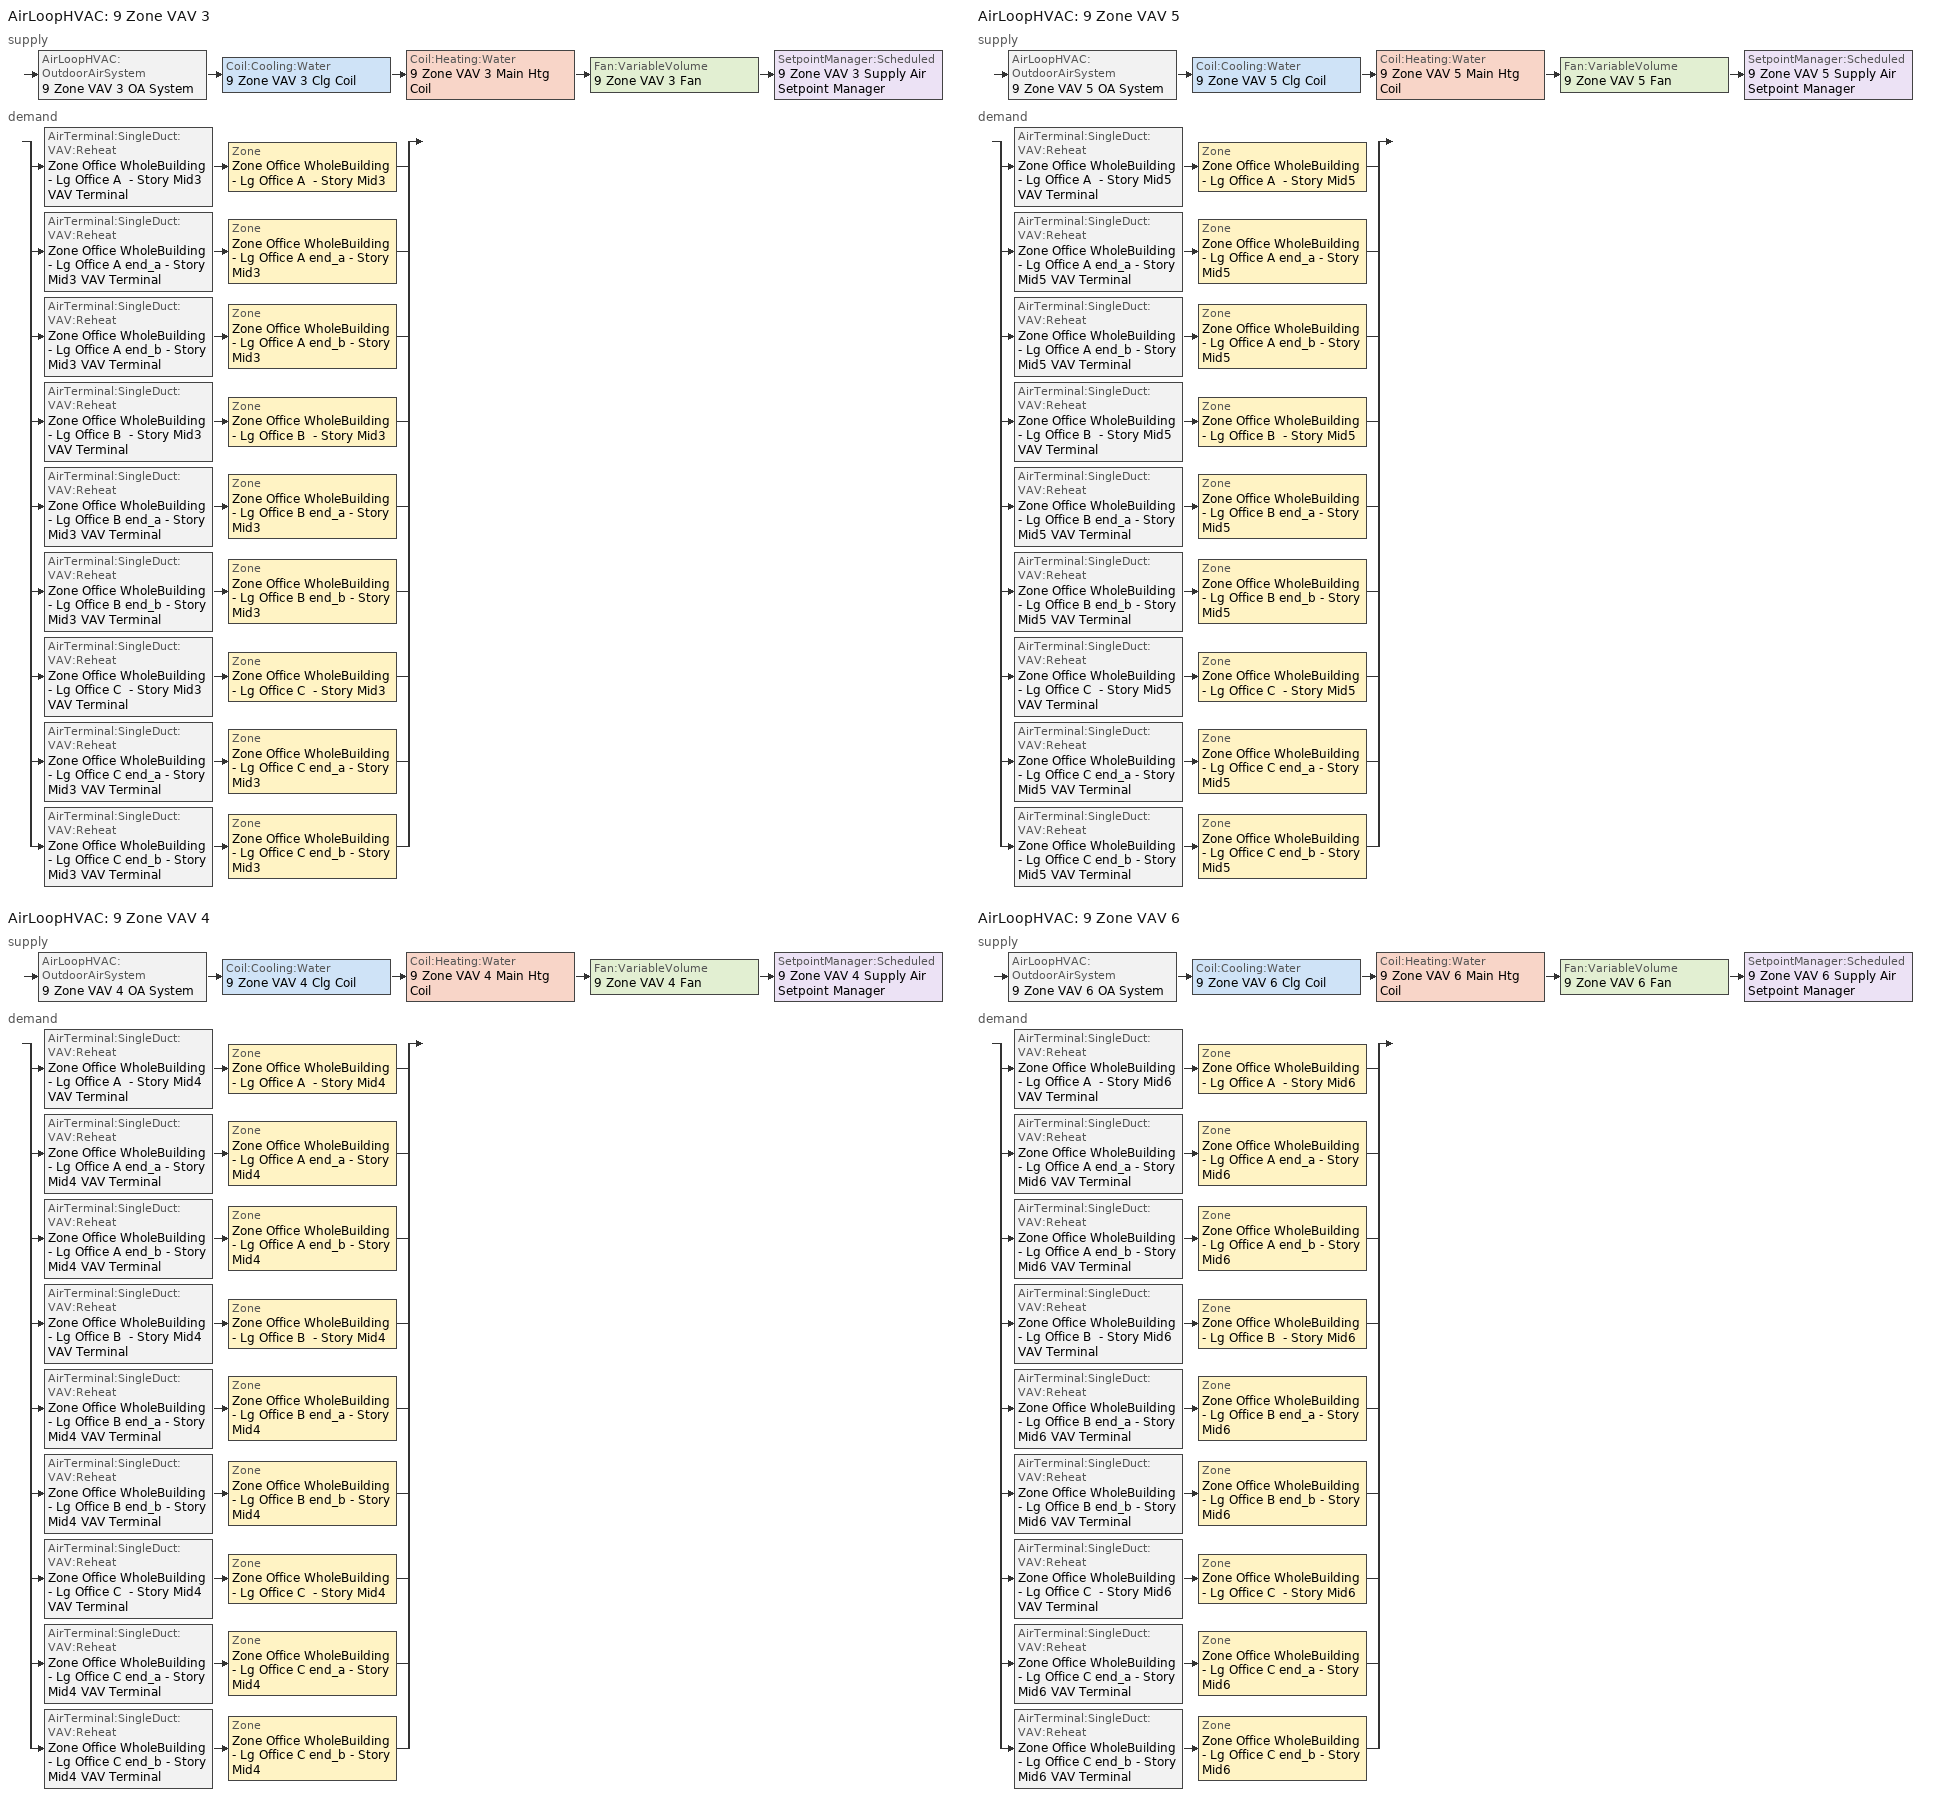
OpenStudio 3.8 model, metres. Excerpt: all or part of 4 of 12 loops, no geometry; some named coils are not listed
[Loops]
AirLoopHVAC '9 Zone VAV 3'
 supply: AirLoopHVAC:OutdoorAirSystem '9 Zone VAV 3 OA System' > Coil:Cooling:Water '9 Zone VAV 3 Clg Coil' > Coil:Heating:Water '9 Zone VAV 3 Main Htg Coil' > Fan:VariableVolume '9 Zone VAV 3 Fan' > SetpointManager:Scheduled '9 Zone VAV 3 Supply Air Setpoint Manager'
 demand: split
  | AirTerminal:SingleDuct:VAV:Reheat 'Zone Office WholeBuilding - Lg Office A  - Story Mid3 VAV Terminal' > Zone 'Zone Office WholeBuilding - Lg Office A  - Story Mid3'
  | AirTerminal:SingleDuct:VAV:Reheat 'Zone Office WholeBuilding - Lg Office A end_a - Story Mid3 VAV Terminal' > Zone 'Zone Office WholeBuilding - Lg Office A end_a - Story Mid3'
  | AirTerminal:SingleDuct:VAV:Reheat 'Zone Office WholeBuilding - Lg Office A end_b - Story Mid3 VAV Terminal' > Zone 'Zone Office WholeBuilding - Lg Office A end_b - Story Mid3'
  | AirTerminal:SingleDuct:VAV:Reheat 'Zone Office WholeBuilding - Lg Office B  - Story Mid3 VAV Terminal' > Zone 'Zone Office WholeBuilding - Lg Office B  - Story Mid3'
  | AirTerminal:SingleDuct:VAV:Reheat 'Zone Office WholeBuilding - Lg Office B end_a - Story Mid3 VAV Terminal' > Zone 'Zone Office WholeBuilding - Lg Office B end_a - Story Mid3'
  | AirTerminal:SingleDuct:VAV:Reheat 'Zone Office WholeBuilding - Lg Office B end_b - Story Mid3 VAV Terminal' > Zone 'Zone Office WholeBuilding - Lg Office B end_b - Story Mid3'
  | AirTerminal:SingleDuct:VAV:Reheat 'Zone Office WholeBuilding - Lg Office C  - Story Mid3 VAV Terminal' > Zone 'Zone Office WholeBuilding - Lg Office C  - Story Mid3'
  | AirTerminal:SingleDuct:VAV:Reheat 'Zone Office WholeBuilding - Lg Office C end_a - Story Mid3 VAV Terminal' > Zone 'Zone Office WholeBuilding - Lg Office C end_a - Story Mid3'
  | AirTerminal:SingleDuct:VAV:Reheat 'Zone Office WholeBuilding - Lg Office C end_b - Story Mid3 VAV Terminal' > Zone 'Zone Office WholeBuilding - Lg Office C end_b - Story Mid3'
AirLoopHVAC '9 Zone VAV 4'
 supply: AirLoopHVAC:OutdoorAirSystem '9 Zone VAV 4 OA System' > Coil:Cooling:Water '9 Zone VAV 4 Clg Coil' > Coil:Heating:Water '9 Zone VAV 4 Main Htg Coil' > Fan:VariableVolume '9 Zone VAV 4 Fan' > SetpointManager:Scheduled '9 Zone VAV 4 Supply Air Setpoint Manager'
 demand: split
  | AirTerminal:SingleDuct:VAV:Reheat 'Zone Office WholeBuilding - Lg Office A  - Story Mid4 VAV Terminal' > Zone 'Zone Office WholeBuilding - Lg Office A  - Story Mid4'
  | AirTerminal:SingleDuct:VAV:Reheat 'Zone Office WholeBuilding - Lg Office A end_a - Story Mid4 VAV Terminal' > Zone 'Zone Office WholeBuilding - Lg Office A end_a - Story Mid4'
  | AirTerminal:SingleDuct:VAV:Reheat 'Zone Office WholeBuilding - Lg Office A end_b - Story Mid4 VAV Terminal' > Zone 'Zone Office WholeBuilding - Lg Office A end_b - Story Mid4'
  | AirTerminal:SingleDuct:VAV:Reheat 'Zone Office WholeBuilding - Lg Office B  - Story Mid4 VAV Terminal' > Zone 'Zone Office WholeBuilding - Lg Office B  - Story Mid4'
  | AirTerminal:SingleDuct:VAV:Reheat 'Zone Office WholeBuilding - Lg Office B end_a - Story Mid4 VAV Terminal' > Zone 'Zone Office WholeBuilding - Lg Office B end_a - Story Mid4'
  | AirTerminal:SingleDuct:VAV:Reheat 'Zone Office WholeBuilding - Lg Office B end_b - Story Mid4 VAV Terminal' > Zone 'Zone Office WholeBuilding - Lg Office B end_b - Story Mid4'
  | AirTerminal:SingleDuct:VAV:Reheat 'Zone Office WholeBuilding - Lg Office C  - Story Mid4 VAV Terminal' > Zone 'Zone Office WholeBuilding - Lg Office C  - Story Mid4'
  | AirTerminal:SingleDuct:VAV:Reheat 'Zone Office WholeBuilding - Lg Office C end_a - Story Mid4 VAV Terminal' > Zone 'Zone Office WholeBuilding - Lg Office C end_a - Story Mid4'
  | AirTerminal:SingleDuct:VAV:Reheat 'Zone Office WholeBuilding - Lg Office C end_b - Story Mid4 VAV Terminal' > Zone 'Zone Office WholeBuilding - Lg Office C end_b - Story Mid4'
AirLoopHVAC '9 Zone VAV 5'
 supply: AirLoopHVAC:OutdoorAirSystem '9 Zone VAV 5 OA System' > Coil:Cooling:Water '9 Zone VAV 5 Clg Coil' > Coil:Heating:Water '9 Zone VAV 5 Main Htg Coil' > Fan:VariableVolume '9 Zone VAV 5 Fan' > SetpointManager:Scheduled '9 Zone VAV 5 Supply Air Setpoint Manager'
 demand: split
  | AirTerminal:SingleDuct:VAV:Reheat 'Zone Office WholeBuilding - Lg Office A  - Story Mid5 VAV Terminal' > Zone 'Zone Office WholeBuilding - Lg Office A  - Story Mid5'
  | AirTerminal:SingleDuct:VAV:Reheat 'Zone Office WholeBuilding - Lg Office A end_a - Story Mid5 VAV Terminal' > Zone 'Zone Office WholeBuilding - Lg Office A end_a - Story Mid5'
  | AirTerminal:SingleDuct:VAV:Reheat 'Zone Office WholeBuilding - Lg Office A end_b - Story Mid5 VAV Terminal' > Zone 'Zone Office WholeBuilding - Lg Office A end_b - Story Mid5'
  | AirTerminal:SingleDuct:VAV:Reheat 'Zone Office WholeBuilding - Lg Office B  - Story Mid5 VAV Terminal' > Zone 'Zone Office WholeBuilding - Lg Office B  - Story Mid5'
  | AirTerminal:SingleDuct:VAV:Reheat 'Zone Office WholeBuilding - Lg Office B end_a - Story Mid5 VAV Terminal' > Zone 'Zone Office WholeBuilding - Lg Office B end_a - Story Mid5'
  | AirTerminal:SingleDuct:VAV:Reheat 'Zone Office WholeBuilding - Lg Office B end_b - Story Mid5 VAV Terminal' > Zone 'Zone Office WholeBuilding - Lg Office B end_b - Story Mid5'
  | AirTerminal:SingleDuct:VAV:Reheat 'Zone Office WholeBuilding - Lg Office C  - Story Mid5 VAV Terminal' > Zone 'Zone Office WholeBuilding - Lg Office C  - Story Mid5'
  | AirTerminal:SingleDuct:VAV:Reheat 'Zone Office WholeBuilding - Lg Office C end_a - Story Mid5 VAV Terminal' > Zone 'Zone Office WholeBuilding - Lg Office C end_a - Story Mid5'
  | AirTerminal:SingleDuct:VAV:Reheat 'Zone Office WholeBuilding - Lg Office C end_b - Story Mid5 VAV Terminal' > Zone 'Zone Office WholeBuilding - Lg Office C end_b - Story Mid5'
AirLoopHVAC '9 Zone VAV 6'
 supply: AirLoopHVAC:OutdoorAirSystem '9 Zone VAV 6 OA System' > Coil:Cooling:Water '9 Zone VAV 6 Clg Coil' > Coil:Heating:Water '9 Zone VAV 6 Main Htg Coil' > Fan:VariableVolume '9 Zone VAV 6 Fan' > SetpointManager:Scheduled '9 Zone VAV 6 Supply Air Setpoint Manager'
 demand: split
  | AirTerminal:SingleDuct:VAV:Reheat 'Zone Office WholeBuilding - Lg Office A  - Story Mid6 VAV Terminal' > Zone 'Zone Office WholeBuilding - Lg Office A  - Story Mid6'
  | AirTerminal:SingleDuct:VAV:Reheat 'Zone Office WholeBuilding - Lg Office A end_a - Story Mid6 VAV Terminal' > Zone 'Zone Office WholeBuilding - Lg Office A end_a - Story Mid6'
  | AirTerminal:SingleDuct:VAV:Reheat 'Zone Office WholeBuilding - Lg Office A end_b - Story Mid6 VAV Terminal' > Zone 'Zone Office WholeBuilding - Lg Office A end_b - Story Mid6'
  | AirTerminal:SingleDuct:VAV:Reheat 'Zone Office WholeBuilding - Lg Office B  - Story Mid6 VAV Terminal' > Zone 'Zone Office WholeBuilding - Lg Office B  - Story Mid6'
  | AirTerminal:SingleDuct:VAV:Reheat 'Zone Office WholeBuilding - Lg Office B end_a - Story Mid6 VAV Terminal' > Zone 'Zone Office WholeBuilding - Lg Office B end_a - Story Mid6'
  | AirTerminal:SingleDuct:VAV:Reheat 'Zone Office WholeBuilding - Lg Office B end_b - Story Mid6 VAV Terminal' > Zone 'Zone Office WholeBuilding - Lg Office B end_b - Story Mid6'
  | AirTerminal:SingleDuct:VAV:Reheat 'Zone Office WholeBuilding - Lg Office C  - Story Mid6 VAV Terminal' > Zone 'Zone Office WholeBuilding - Lg Office C  - Story Mid6'
  | AirTerminal:SingleDuct:VAV:Reheat 'Zone Office WholeBuilding - Lg Office C end_a - Story Mid6 VAV Terminal' > Zone 'Zone Office WholeBuilding - Lg Office C end_a - Story Mid6'
  | AirTerminal:SingleDuct:VAV:Reheat 'Zone Office WholeBuilding - Lg Office C end_b - Story Mid6 VAV Terminal' > Zone 'Zone Office WholeBuilding - Lg Office C end_b - Story Mid6'
[Sizing:Zone] Zone Cooling Design Supply Air Temperature Input Method=SupplyAirTemperature; Zone Cooling Design Supply Air Temperature {C}=12.7778; Zone Cooling Design Supply Air Temperature Difference {deltaC}=11.11; Zone Heating Design Supply Air Temperature Input Method=SupplyAirTemperature; Zone Heating Design Supply Air Temperature {C}=40; Zone Heating Design Supply Air Temperature Difference {deltaC}=11.11; Zone Cooling Design Supply Air Humidity Ratio {kg-H2O/kg-air}=0.0085; Zone Heating Design Supply Air Humidity Ratio {kg-H2O/kg-air}=0.008; Cooling Design Air Flow Method=DesignDayWithLimit; Heating Design Air Flow Method=DesignDay; Account for Dedicated Outdoor Air System=No; Dedicated Outdoor Air System Control Strategy=NeutralSupplyAir; Dedicated Outdoor Air Low Setpoint Temperature for Design {C}=autosize; Dedicated Outdoor Air High Setpoint Temperature for Design {C}=autosize; Zone Load Sizing Method=Sensible Load Only No Latent Load; Zone Latent Cooling Design Supply Air Humidity Ratio Input Method=HumidityRatioDifference; Zone Cooling Design Supply Air Humidity Ratio Difference {kgWater/kgDryAir}=0.005; Zone Latent Heating Design Supply Air Humidity Ratio Input Method=HumidityRatioDifference; Zone Humidification Design Supply Air Humidity Ratio Difference {kgWater/kgDryAir}=0.005
Zone Office WholeBuilding - Lg Office A end_a - Story Mid3; Zone Office WholeBuilding - Lg Office B end_a - Story Mid3; Zone Office WholeBuilding - Lg Office C end_a - Story Mid3; Zone Office WholeBuilding - Lg Office A  - Story Mid3; Zone Office WholeBuilding - Lg Office B  - Story Mid3; Zone Office WholeBuilding - Lg Office C  - Story Mid3; Zone Office WholeBuilding - Lg Office A end_b - Story Mid3; Zone Office WholeBuilding - Lg Office B end_b - Story Mid3; Zone Office WholeBuilding - Lg Office C end_b - Story Mid3; Zone Office WholeBuilding - Lg Office A end_a - Story Mid4; Zone Office WholeBuilding - Lg Office B end_a - Story Mid4; Zone Office WholeBuilding - Lg Office C end_a - Story Mid4; Zone Office WholeBuilding - Lg Office A  - Story Mid4; Zone Office WholeBuilding - Lg Office B  - Story Mid4; Zone Office WholeBuilding - Lg Office C  - Story Mid4; Zone Office WholeBuilding - Lg Office A end_b - Story Mid4; Zone Office WholeBuilding - Lg Office B end_b - Story Mid4; Zone Office WholeBuilding - Lg Office C end_b - Story Mid4; Zone Office WholeBuilding - Lg Office A end_a - Story Mid5; Zone Office WholeBuilding - Lg Office B end_a - Story Mid5; Zone Office WholeBuilding - Lg Office C end_a - Story Mid5; Zone Office WholeBuilding - Lg Office A  - Story Mid5; Zone Office WholeBuilding - Lg Office B  - Story Mid5; Zone Office WholeBuilding - Lg Office C  - Story Mid5; Zone Office WholeBuilding - Lg Office A end_b - Story Mid5; Zone Office WholeBuilding - Lg Office B end_b - Story Mid5; Zone Office WholeBuilding - Lg Office C end_b - Story Mid5; Zone Office WholeBuilding - Lg Office A end_a - Story Mid6; Zone Office WholeBuilding - Lg Office B end_a - Story Mid6; Zone Office WholeBuilding - Lg Office C end_a - Story Mid6; Zone Office WholeBuilding - Lg Office A  - Story Mid6; Zone Office WholeBuilding - Lg Office B  - Story Mid6; Zone Office WholeBuilding - Lg Office C  - Story Mid6; Zone Office WholeBuilding - Lg Office A end_b - Story Mid6; Zone Office WholeBuilding - Lg Office B end_b - Story Mid6; Zone Office WholeBuilding - Lg Office C end_b - Story Mid6
[Zone equipment]
Zone Office WholeBuilding - Lg Office A end_a - Story Mid3: Zone Office WholeBuilding - Lg Office A end_a - Story Mid3 VAV Terminal
Zone Office WholeBuilding - Lg Office B end_a - Story Mid3: Zone Office WholeBuilding - Lg Office B end_a - Story Mid3 VAV Terminal
Zone Office WholeBuilding - Lg Office C end_a - Story Mid3: Zone Office WholeBuilding - Lg Office C end_a - Story Mid3 VAV Terminal
Zone Office WholeBuilding - Lg Office A  - Story Mid3: Zone Office WholeBuilding - Lg Office A  - Story Mid3 VAV Terminal
Zone Office WholeBuilding - Lg Office B  - Story Mid3: Zone Office WholeBuilding - Lg Office B  - Story Mid3 VAV Terminal
Zone Office WholeBuilding - Lg Office C  - Story Mid3: Zone Office WholeBuilding - Lg Office C  - Story Mid3 VAV Terminal
Zone Office WholeBuilding - Lg Office A end_b - Story Mid3: Zone Office WholeBuilding - Lg Office A end_b - Story Mid3 VAV Terminal
Zone Office WholeBuilding - Lg Office B end_b - Story Mid3: Zone Office WholeBuilding - Lg Office B end_b - Story Mid3 VAV Terminal
Zone Office WholeBuilding - Lg Office C end_b - Story Mid3: Zone Office WholeBuilding - Lg Office C end_b - Story Mid3 VAV Terminal
Zone Office WholeBuilding - Lg Office A end_a - Story Mid4: Zone Office WholeBuilding - Lg Office A end_a - Story Mid4 VAV Terminal
Zone Office WholeBuilding - Lg Office B end_a - Story Mid4: Zone Office WholeBuilding - Lg Office B end_a - Story Mid4 VAV Terminal
Zone Office WholeBuilding - Lg Office C end_a - Story Mid4: Zone Office WholeBuilding - Lg Office C end_a - Story Mid4 VAV Terminal
Zone Office WholeBuilding - Lg Office A  - Story Mid4: Zone Office WholeBuilding - Lg Office A  - Story Mid4 VAV Terminal
Zone Office WholeBuilding - Lg Office B  - Story Mid4: Zone Office WholeBuilding - Lg Office B  - Story Mid4 VAV Terminal
Zone Office WholeBuilding - Lg Office C  - Story Mid4: Zone Office WholeBuilding - Lg Office C  - Story Mid4 VAV Terminal
Zone Office WholeBuilding - Lg Office A end_b - Story Mid4: Zone Office WholeBuilding - Lg Office A end_b - Story Mid4 VAV Terminal
Zone Office WholeBuilding - Lg Office B end_b - Story Mid4: Zone Office WholeBuilding - Lg Office B end_b - Story Mid4 VAV Terminal
Zone Office WholeBuilding - Lg Office C end_b - Story Mid4: Zone Office WholeBuilding - Lg Office C end_b - Story Mid4 VAV Terminal
Zone Office WholeBuilding - Lg Office A end_a - Story Mid5: Zone Office WholeBuilding - Lg Office A end_a - Story Mid5 VAV Terminal
Zone Office WholeBuilding - Lg Office B end_a - Story Mid5: Zone Office WholeBuilding - Lg Office B end_a - Story Mid5 VAV Terminal
Zone Office WholeBuilding - Lg Office C end_a - Story Mid5: Zone Office WholeBuilding - Lg Office C end_a - Story Mid5 VAV Terminal
Zone Office WholeBuilding - Lg Office A  - Story Mid5: Zone Office WholeBuilding - Lg Office A  - Story Mid5 VAV Terminal
Zone Office WholeBuilding - Lg Office B  - Story Mid5: Zone Office WholeBuilding - Lg Office B  - Story Mid5 VAV Terminal
Zone Office WholeBuilding - Lg Office C  - Story Mid5: Zone Office WholeBuilding - Lg Office C  - Story Mid5 VAV Terminal
Zone Office WholeBuilding - Lg Office A end_b - Story Mid5: Zone Office WholeBuilding - Lg Office A end_b - Story Mid5 VAV Terminal
Zone Office WholeBuilding - Lg Office B end_b - Story Mid5: Zone Office WholeBuilding - Lg Office B end_b - Story Mid5 VAV Terminal
Zone Office WholeBuilding - Lg Office C end_b - Story Mid5: Zone Office WholeBuilding - Lg Office C end_b - Story Mid5 VAV Terminal
Zone Office WholeBuilding - Lg Office A end_a - Story Mid6: Zone Office WholeBuilding - Lg Office A end_a - Story Mid6 VAV Terminal
Zone Office WholeBuilding - Lg Office B end_a - Story Mid6: Zone Office WholeBuilding - Lg Office B end_a - Story Mid6 VAV Terminal
Zone Office WholeBuilding - Lg Office C end_a - Story Mid6: Zone Office WholeBuilding - Lg Office C end_a - Story Mid6 VAV Terminal
Zone Office WholeBuilding - Lg Office A  - Story Mid6: Zone Office WholeBuilding - Lg Office A  - Story Mid6 VAV Terminal
Zone Office WholeBuilding - Lg Office B  - Story Mid6: Zone Office WholeBuilding - Lg Office B  - Story Mid6 VAV Terminal
Zone Office WholeBuilding - Lg Office C  - Story Mid6: Zone Office WholeBuilding - Lg Office C  - Story Mid6 VAV Terminal
Zone Office WholeBuilding - Lg Office A end_b - Story Mid6: Zone Office WholeBuilding - Lg Office A end_b - Story Mid6 VAV Terminal
Zone Office WholeBuilding - Lg Office B end_b - Story Mid6: Zone Office WholeBuilding - Lg Office B end_b - Story Mid6 VAV Terminal
Zone Office WholeBuilding - Lg Office C end_b - Story Mid6: Zone Office WholeBuilding - Lg Office C end_b - Story Mid6 VAV Terminal
[SetpointManager:Scheduled] Control Variable=Temperature; Schedule=Supply Air Temp - 55.0F
Name | Setpoint Node or NodeList
9 Zone VAV 3 Supply Air Setpoint Manager | 9 Zone VAV 3 Supply Outlet Node
9 Zone VAV 4 Supply Air Setpoint Manager | 9 Zone VAV 4 Supply Outlet Node
9 Zone VAV 5 Supply Air Setpoint Manager | 9 Zone VAV 5 Supply Outlet Node
9 Zone VAV 6 Supply Air Setpoint Manager | 9 Zone VAV 6 Supply Outlet Node
[AirLoopHVAC] Design Return Air Flow Fraction of Supply Air Flow=1
Name | Availability Schedule | Design Supply Air Flow Rate {m3/s}
9 Zone VAV 3 | 9 Zone VAV 3_constant_night_fan_schedule | 15.9833
9 Zone VAV 4 | 9 Zone VAV 4_constant_night_fan_schedule | 15.9634
9 Zone VAV 5 | 9 Zone VAV 5_constant_night_fan_schedule | 15.9463
9 Zone VAV 6 | 9 Zone VAV 6_constant_night_fan_schedule | 15.9312
[Sizing:System] Type of Load to Size On=Sensible; Central Heating Maximum System Air Flow Ratio=0.3; Preheat Design Temperature {C}=7.22222; Preheat Design Humidity Ratio {kg-H2O/kg-Air}=0.008; Precool Design Temperature {C}=12.7778; Precool Design Humidity Ratio {kg-H2O/kg-Air}=0.008; Central Cooling Design Supply Air Temperature {C}=12.7778; Central Heating Design Supply Air Temperature {C}=12.7778; Sizing Option=Coincident; 100% Outdoor Air in Cooling=No; 100% Outdoor Air in Heating=No; Central Cooling Design Supply Air Humidity Ratio {kg-H2O/kg-Air}=0.0085; Central Heating Design Supply Air Humidity Ratio {kg-H2O/kg-Air}=0.008; Cooling Design Air Flow Method=DesignDay; Heating Design Air Flow Method=DesignDay; System Outdoor Air Method=ZoneSum; Zone Maximum Outdoor Air Fraction=1; Cooling Supply Air Flow Rate Per Floor Area {m3/s-m2}=0.00996765; Cooling Fraction of Autosized Cooling Supply Air Flow Rate=1; Cooling Supply Air Flow Rate Per Unit Cooling Capacity {m3/s-W}=3.94755e-05; Heating Supply Air Flow Rate Per Floor Area {m3/s-m2}=0.00996765; Heating Fraction of Autosized Heating Supply Air Flow Rate=1; Heating Fraction of Autosized Cooling Supply Air Flow Rate=1; Heating Supply Air Flow Rate Per Unit Heating Capacity {m3/s-W}=3.15882e-05; Cooling Design Capacity Method=CoolingDesignCapacity; Cooling Design Capacity Per Floor Area {W/m2}=234.7; Fraction of Autosized Cooling Design Capacity=1; Heating Design Capacity Method=HeatingDesignCapacity; Heating Design Capacity Per Floor Area {W/m2}=157; Fraction of Autosized Heating Design Capacity=1; Central Cooling Capacity Control Method=OnOff; Occupant Diversity=1
Name | Design Outdoor Air Flow Rate {m3/s} | Cooling Design Capacity {W} | Heating Design Capacity {W}
9 Zone VAV 3 | 15.9833 | 252759 | 6435.72
9 Zone VAV 4 | 15.9634 | 252479 | 6274.28
9 Zone VAV 5 | 15.9463 | 252239 | 6132.07
9 Zone VAV 6 | 15.9312 | 252026 | 6003.44
[Fan:VariableVolume] Availability Schedule=Always On Discrete; Fan Total Efficiency=0.61165; Pressure Rise {Pa}=1389.92; Fan Power Minimum Flow Rate Input Method=Fraction; Fan Power Minimum Flow Fraction=0.25; Fan Power Minimum Air Flow Rate {m3/s}=0; Motor Efficiency=0.941; Motor In Airstream Fraction=1; Fan Power Coefficient 1=0.189848; Fan Power Coefficient 2=0.31447; Fan Power Coefficient 3=0.495682; Fan Power Coefficient 4=0; Fan Power Coefficient 5=0
Name | Maximum Flow Rate {m3/s}
9 Zone VAV 3 Fan | 15.9833
9 Zone VAV 4 Fan | 15.9634
9 Zone VAV 5 Fan | 15.9463
9 Zone VAV 6 Fan | 15.9312
[Controller:OutdoorAir] Minimum Outdoor Air Flow Rate {m3/s}=2.06477; Economizer Control Type=NoEconomizer; Economizer Control Action Type=ModulateFlow; Economizer Maximum Limit Dry-Bulb Temperature {C}=12.7778; Economizer Maximum Limit Enthalpy {J/kg}=64000; Lockout Type=LockoutWithHeating; Minimum Limit Type=FixedMinimum; High Humidity Control=No; Heat Recovery Bypass Control Type=BypassWhenWithinEconomizerLimits; Economizer Operation Staging=InterlockedWithMechanicalCooling
Name | Maximum Outdoor Air Flow Rate {m3/s} | Minimum Outdoor Air Schedule | Controller Mechanical Ventilation
9 Zone VAV 3 OA Controller | 15.9833 | 9 Zone VAV 3_night_ventcycle_schedule | 9 Zone VAV 3 Vent Controller
9 Zone VAV 4 OA Controller | 15.9634 | 9 Zone VAV 4_night_ventcycle_schedule | 9 Zone VAV 4 Vent Controller
9 Zone VAV 5 OA Controller | 15.9463 | 9 Zone VAV 5_night_ventcycle_schedule | 9 Zone VAV 5 Vent Controller
9 Zone VAV 6 OA Controller | 15.9312 | 9 Zone VAV 6_night_ventcycle_schedule | 9 Zone VAV 6 Vent Controller
[Controller:MechanicalVentilation] Availability Schedule=Always On Discrete; System Outdoor Air Method=ZoneSum
9 Zone VAV 3 Vent Controller; 9 Zone VAV 4 Vent Controller; 9 Zone VAV 5 Vent Controller; 9 Zone VAV 6 Vent Controller
[AirLoopHVAC:OutdoorAirSystem]
Name | Controller
9 Zone VAV 3 OA System | 9 Zone VAV 3 OA Controller
9 Zone VAV 4 OA System | 9 Zone VAV 4 OA Controller
9 Zone VAV 5 OA System | 9 Zone VAV 5 OA Controller
9 Zone VAV 6 OA System | 9 Zone VAV 6 OA Controller
[AirTerminal:SingleDuct:VAV:Reheat] Availability Schedule=Always On Discrete; Zone Minimum Air Flow Input Method=Constant; Constant Minimum Air Flow Fraction=0.3; Minimum Hot Water or Steam Flow Rate {m3/s}=0; Convergence Tolerance=0.001; Damper Heating Action=Normal; Maximum Flow per Zone Floor Area During Reheat {m3/s-m2}=AutoSize; Maximum Flow Fraction During Reheat=AutoSize; Maximum Reheat Air Temperature {C}=40; Control For Outdoor Air=No
Name | Maximum Air Flow Rate {m3/s} | Fixed Minimum Air Flow Rate {m3/s} | Reheat Coil | Maximum Hot Water or Steam Flow Rate {m3/s}
Zone Office WholeBuilding - Lg Office A  - Story Mid3 VAV Terminal | 6.37448 | 1.91234 | Zone Office WholeBuilding - Lg Office A  - Story Mid3 Reheat Coil | 0.00113662
Zone Office WholeBuilding - Lg Office A end_a - Story Mid3 VAV Terminal | 0.295035 | 0.0885105 | Zone Office WholeBuilding - Lg Office A end_a - Story Mid3 Reheat Coil | 6.34964e-05
Zone Office WholeBuilding - Lg Office A end_b - Story Mid3 VAV Terminal | 0.279095 | 0.0837286 | Zone Office WholeBuilding - Lg Office A end_b - Story Mid3 Reheat Coil | 6.2801e-05
Zone Office WholeBuilding - Lg Office B  - Story Mid3 VAV Terminal | 5.41229 | 1.62369 | Zone Office WholeBuilding - Lg Office B  - Story Mid3 Reheat Coil | 0.000548919
Zone Office WholeBuilding - Lg Office B end_a - Story Mid3 VAV Terminal | 0.811734 | 0.24352 | Zone Office WholeBuilding - Lg Office B end_a - Story Mid3 Reheat Coil | 0.000138796
Zone Office WholeBuilding - Lg Office B end_b - Story Mid3 VAV Terminal | 0.543937 | 0.163181 | Zone Office WholeBuilding - Lg Office B end_b - Story Mid3 Reheat Coil | 0.000119178
Zone Office WholeBuilding - Lg Office C  - Story Mid3 VAV Terminal | 5.329 | 1.5987 | Zone Office WholeBuilding - Lg Office C  - Story Mid3 Reheat Coil | 0.001056
Zone Office WholeBuilding - Lg Office C end_a - Story Mid3 VAV Terminal | 0.319842 | 0.0959527 | Zone Office WholeBuilding - Lg Office C end_a - Story Mid3 Reheat Coil | 6.50794e-05
Zone Office WholeBuilding - Lg Office C end_b - Story Mid3 VAV Terminal | 0.220477 | 0.0661432 | Zone Office WholeBuilding - Lg Office C end_b - Story Mid3 Reheat Coil | 6.25272e-05
Zone Office WholeBuilding - Lg Office A  - Story Mid4 VAV Terminal | 6.34986 | 1.90496 | Zone Office WholeBuilding - Lg Office A  - Story Mid4 Reheat Coil | 0.00113764
Zone Office WholeBuilding - Lg Office A end_a - Story Mid4 VAV Terminal | 0.294079 | 0.0882238 | Zone Office WholeBuilding - Lg Office A end_a - Story Mid4 Reheat Coil | 6.3594e-05
Zone Office WholeBuilding - Lg Office A end_b - Story Mid4 VAV Terminal | 0.277937 | 0.083381 | Zone Office WholeBuilding - Lg Office A end_b - Story Mid4 Reheat Coil | 6.30661e-05
Zone Office WholeBuilding - Lg Office B  - Story Mid4 VAV Terminal | 5.41072 | 1.62322 | Zone Office WholeBuilding - Lg Office B  - Story Mid4 Reheat Coil | 0.000549325
Zone Office WholeBuilding - Lg Office B end_a - Story Mid4 VAV Terminal | 0.809005 | 0.242701 | Zone Office WholeBuilding - Lg Office B end_a - Story Mid4 Reheat Coil | 0.000138929
Zone Office WholeBuilding - Lg Office B end_b - Story Mid4 VAV Terminal | 0.542425 | 0.162727 | Zone Office WholeBuilding - Lg Office B end_b - Story Mid4 Reheat Coil | 0.000119736
Zone Office WholeBuilding - Lg Office C  - Story Mid4 VAV Terminal | 5.31849 | 1.59555 | Zone Office WholeBuilding - Lg Office C  - Story Mid4 Reheat Coil | 0.00105845
Zone Office WholeBuilding - Lg Office C end_a - Story Mid4 VAV Terminal | 0.318831 | 0.0956494 | Zone Office WholeBuilding - Lg Office C end_a - Story Mid4 Reheat Coil | 6.51859e-05
Zone Office WholeBuilding - Lg Office C end_b - Story Mid4 VAV Terminal | 0.22011 | 0.0660331 | Zone Office WholeBuilding - Lg Office C end_b - Story Mid4 Reheat Coil | 6.28115e-05
Zone Office WholeBuilding - Lg Office A  - Story Mid5 VAV Terminal | 6.32869 | 1.89861 | Zone Office WholeBuilding - Lg Office A  - Story Mid5 Reheat Coil | 0.00113855
Zone Office WholeBuilding - Lg Office A end_a - Story Mid5 VAV Terminal | 0.293263 | 0.0879789 | Zone Office WholeBuilding - Lg Office A end_a - Story Mid5 Reheat Coil | 6.36804e-05
Zone Office WholeBuilding - Lg Office A end_b - Story Mid5 VAV Terminal | 0.27695 | 0.083085 | Zone Office WholeBuilding - Lg Office A end_b - Story Mid5 Reheat Coil | 6.32999e-05
Zone Office WholeBuilding - Lg Office B  - Story Mid5 VAV Terminal | 5.40934 | 1.6228 | Zone Office WholeBuilding - Lg Office B  - Story Mid5 Reheat Coil | 0.000549682
Zone Office WholeBuilding - Lg Office B end_a - Story Mid5 VAV Terminal | 0.806682 | 0.242005 | Zone Office WholeBuilding - Lg Office B end_a - Story Mid5 Reheat Coil | 0.000139048
Zone Office WholeBuilding - Lg Office B end_b - Story Mid5 VAV Terminal | 0.541155 | 0.162347 | Zone Office WholeBuilding - Lg Office B end_b - Story Mid5 Reheat Coil | 0.000120232
Zone Office WholeBuilding - Lg Office C  - Story Mid5 VAV Terminal | 5.30963 | 1.59289 | Zone Office WholeBuilding - Lg Office C  - Story Mid5 Reheat Coil | 0.00106066
Zone Office WholeBuilding - Lg Office C end_a - Story Mid5 VAV Terminal | 0.317975 | 0.0953926 | Zone Office WholeBuilding - Lg Office C end_a - Story Mid5 Reheat Coil | 6.52824e-05
Zone Office WholeBuilding - Lg Office C end_b - Story Mid5 VAV Terminal | 0.219796 | 0.0659389 | Zone Office WholeBuilding - Lg Office C end_b - Story Mid5 Reheat Coil | 6.30645e-05
Zone Office WholeBuilding - Lg Office A  - Story Mid6 VAV Terminal | 6.31022 | 1.89307 | Zone Office WholeBuilding - Lg Office A  - Story Mid6 Reheat Coil | 0.00113941
Zone Office WholeBuilding - Lg Office A end_a - Story Mid6 VAV Terminal | 0.292545 | 0.0877636 | Zone Office WholeBuilding - Lg Office A end_a - Story Mid6 Reheat Coil | 6.37592e-05
Zone Office WholeBuilding - Lg Office A end_b - Story Mid6 VAV Terminal | 0.276081 | 0.0828242 | Zone Office WholeBuilding - Lg Office A end_b - Story Mid6 Reheat Coil | 6.35115e-05
Zone Office WholeBuilding - Lg Office B  - Story Mid6 VAV Terminal | 5.40808 | 1.62243 | Zone Office WholeBuilding - Lg Office B  - Story Mid6 Reheat Coil | 0.000550004
Zone Office WholeBuilding - Lg Office B end_a - Story Mid6 VAV Terminal | 0.804648 | 0.241394 | Zone Office WholeBuilding - Lg Office B end_a - Story Mid6 Reheat Coil | 0.000139159
Zone Office WholeBuilding - Lg Office B end_b - Story Mid6 VAV Terminal | 0.540044 | 0.162013 | Zone Office WholeBuilding - Lg Office B end_b - Story Mid6 Reheat Coil | 0.000120683
Zone Office WholeBuilding - Lg Office C  - Story Mid6 VAV Terminal | 5.30189 | 1.59057 | Zone Office WholeBuilding - Lg Office C  - Story Mid6 Reheat Coil | 0.0010627
Zone Office WholeBuilding - Lg Office C end_a - Story Mid6 VAV Terminal | 0.317227 | 0.0951681 | Zone Office WholeBuilding - Lg Office C end_a - Story Mid6 Reheat Coil | 6.53716e-05
Zone Office WholeBuilding - Lg Office C end_b - Story Mid6 VAV Terminal | 0.219519 | 0.0658556 | Zone Office WholeBuilding - Lg Office C end_b - Story Mid6 Reheat Coil | 6.32947e-05
[Schedule:Ruleset]
Supply Air Temp - 55.0F: Default Day Schedule=Supply Air Temp - 55.0F Default
[Schedule:Day]
Supply Air Temp - 55.0F Default; autogen Supply Air Temp - 55.0F 0_day_sch; autogen Supply Air Temp - 55.0F 1_day_sch: Average, 24, 0, 12.7778
[Schedule:Rule] Schedule Ruleset=Supply Air Temp - 55.0F; Apply Sunday=Yes; Apply Monday=Yes; Apply Tuesday=Yes; Apply Wednesday=Yes; Apply Thursday=Yes; Apply Friday=Yes; Apply Saturday=Yes; Date Specification Type=SpecificDates; Specific Month 1=1; Specific Month 2=1; Specific Month 3=1; Specific Month 4=1; Specific Month 5=2; Specific Month 6=2; Specific Month 7=2; Specific Month 8=2; Specific Month 9=3; Specific Month 10=3; Specific Month 11=3; Specific Month 12=3; Specific Month 14=4; Specific Month 15=4; Specific Month 16=4; Specific Month 17=4; Specific Month 18=5; Specific Month 19=5; Specific Month 20=5; Specific Month 21=5; Specific Month 22=6; Specific Month 23=6; Specific Month 24=6; Specific Month 25=6; Specific Month 27=7; Specific Month 28=7; Specific Month 29=7; Specific Month 30=7; Specific Month 31=8; Specific Month 32=8; Specific Month 33=8; Specific Month 34=8; Specific Month 35=9; Specific Month 36=9; Specific Month 37=9; Specific Month 38=9; Specific Month 39=9; Specific Month 40=10; Specific Month 41=10; Specific Month 42=10; Specific Month 43=10; Specific Month 44=11; Specific Month 45=11; Specific Month 46=11; Specific Month 47=11; Specific Month 48=12; Specific Month 49=12; Specific Month 50=12; Specific Month 51=12; Specific Month 52=12
Name | Rule Order | Day Schedule | Specific Day 1 | Specific Day 2 | Specific Day 3 | Specific Day 4 | Specific Day 5 | Specific Day 6 | Specific Day 7 | Specific Day 8 | Specific Day 9 | Specific Day 10 | Specific Day 11 | Specific Day 12 | Specific Month 13 | Specific Day 13 | Specific Day 14 | Specific Day 15 | Specific Day 16 | Specific Day 17 | Specific Day 18 | Specific Day 19 | Specific Day 20 | Specific Day 21 | Specific Day 22 | Specific Day 23 | Specific Day 24 | Specific Day 25 | Specific Month 26 | Specific Day 26 | Specific Day 27 | Specific Day 28 | Specific Day 29 | Specific Day 30 | Specific Day 31 | Specific Day 32 | Specific Day 33 | Specific Day 34 | Specific Day 35 | Specific Day 36 | Specific Day 37 | Specific Day 38 | Specific Day 39 | Specific Day 40 | Specific Day 41 | Specific Day 42 | Specific Day 43 | Specific Day 44 | Specific Day 45 | Specific Day 46 | Specific Day 47 | Specific Day 48 | Specific Day 49 | Specific Day 50 | Specific Day 51 | Specific Day 52
autogen Supply Air Temp - 55.0F 0 | 0 | autogen Supply Air Temp - 55.0F 0_day_sch | 6 | 13 | 20 | 27 | 3 | 10 | 17 | 24 | 3 | 10 | 17 | 24 | 3 | 31 | 7 | 14 | 21 | 28 | 5 | 12 | 19 | 26 | 2 | 9 | 16 | 23 | 6 | 30 | 7 | 14 | 21 | 28 | 4 | 11 | 18 | 25 | 1 | 8 | 15 | 22 | 29 | 6 | 13 | 20 | 27 | 3 | 10 | 17 | 24 | 1 | 8 | 15 | 22 | 29
autogen Supply Air Temp - 55.0F 1 | 1 | autogen Supply Air Temp - 55.0F 1_day_sch | 7 | 14 | 21 | 28 | 4 | 11 | 18 | 25 | 4 | 11 | 18 | 25 | 4 | 1 | 8 | 15 | 22 | 29 | 6 | 13 | 20 | 27 | 3 | 10 | 17 | 24 | 7 | 1 | 8 | 15 | 22 | 29 | 5 | 12 | 19 | 26 | 2 | 9 | 16 | 23 | 30 | 7 | 14 | 21 | 28 | 4 | 11 | 18 | 25 | 2 | 9 | 16 | 23 | 30
[Schedule:Constant] Value=1
Always On Discrete; 9 Zone VAV 3_night_ventcycle_schedule; 9 Zone VAV 3_constant_night_fan_schedule; 9 Zone VAV 4_night_ventcycle_schedule; 9 Zone VAV 4_constant_night_fan_schedule; 9 Zone VAV 5_night_ventcycle_schedule; 9 Zone VAV 5_constant_night_fan_schedule; 9 Zone VAV 6_night_ventcycle_schedule; 9 Zone VAV 6_constant_night_fan_schedule
